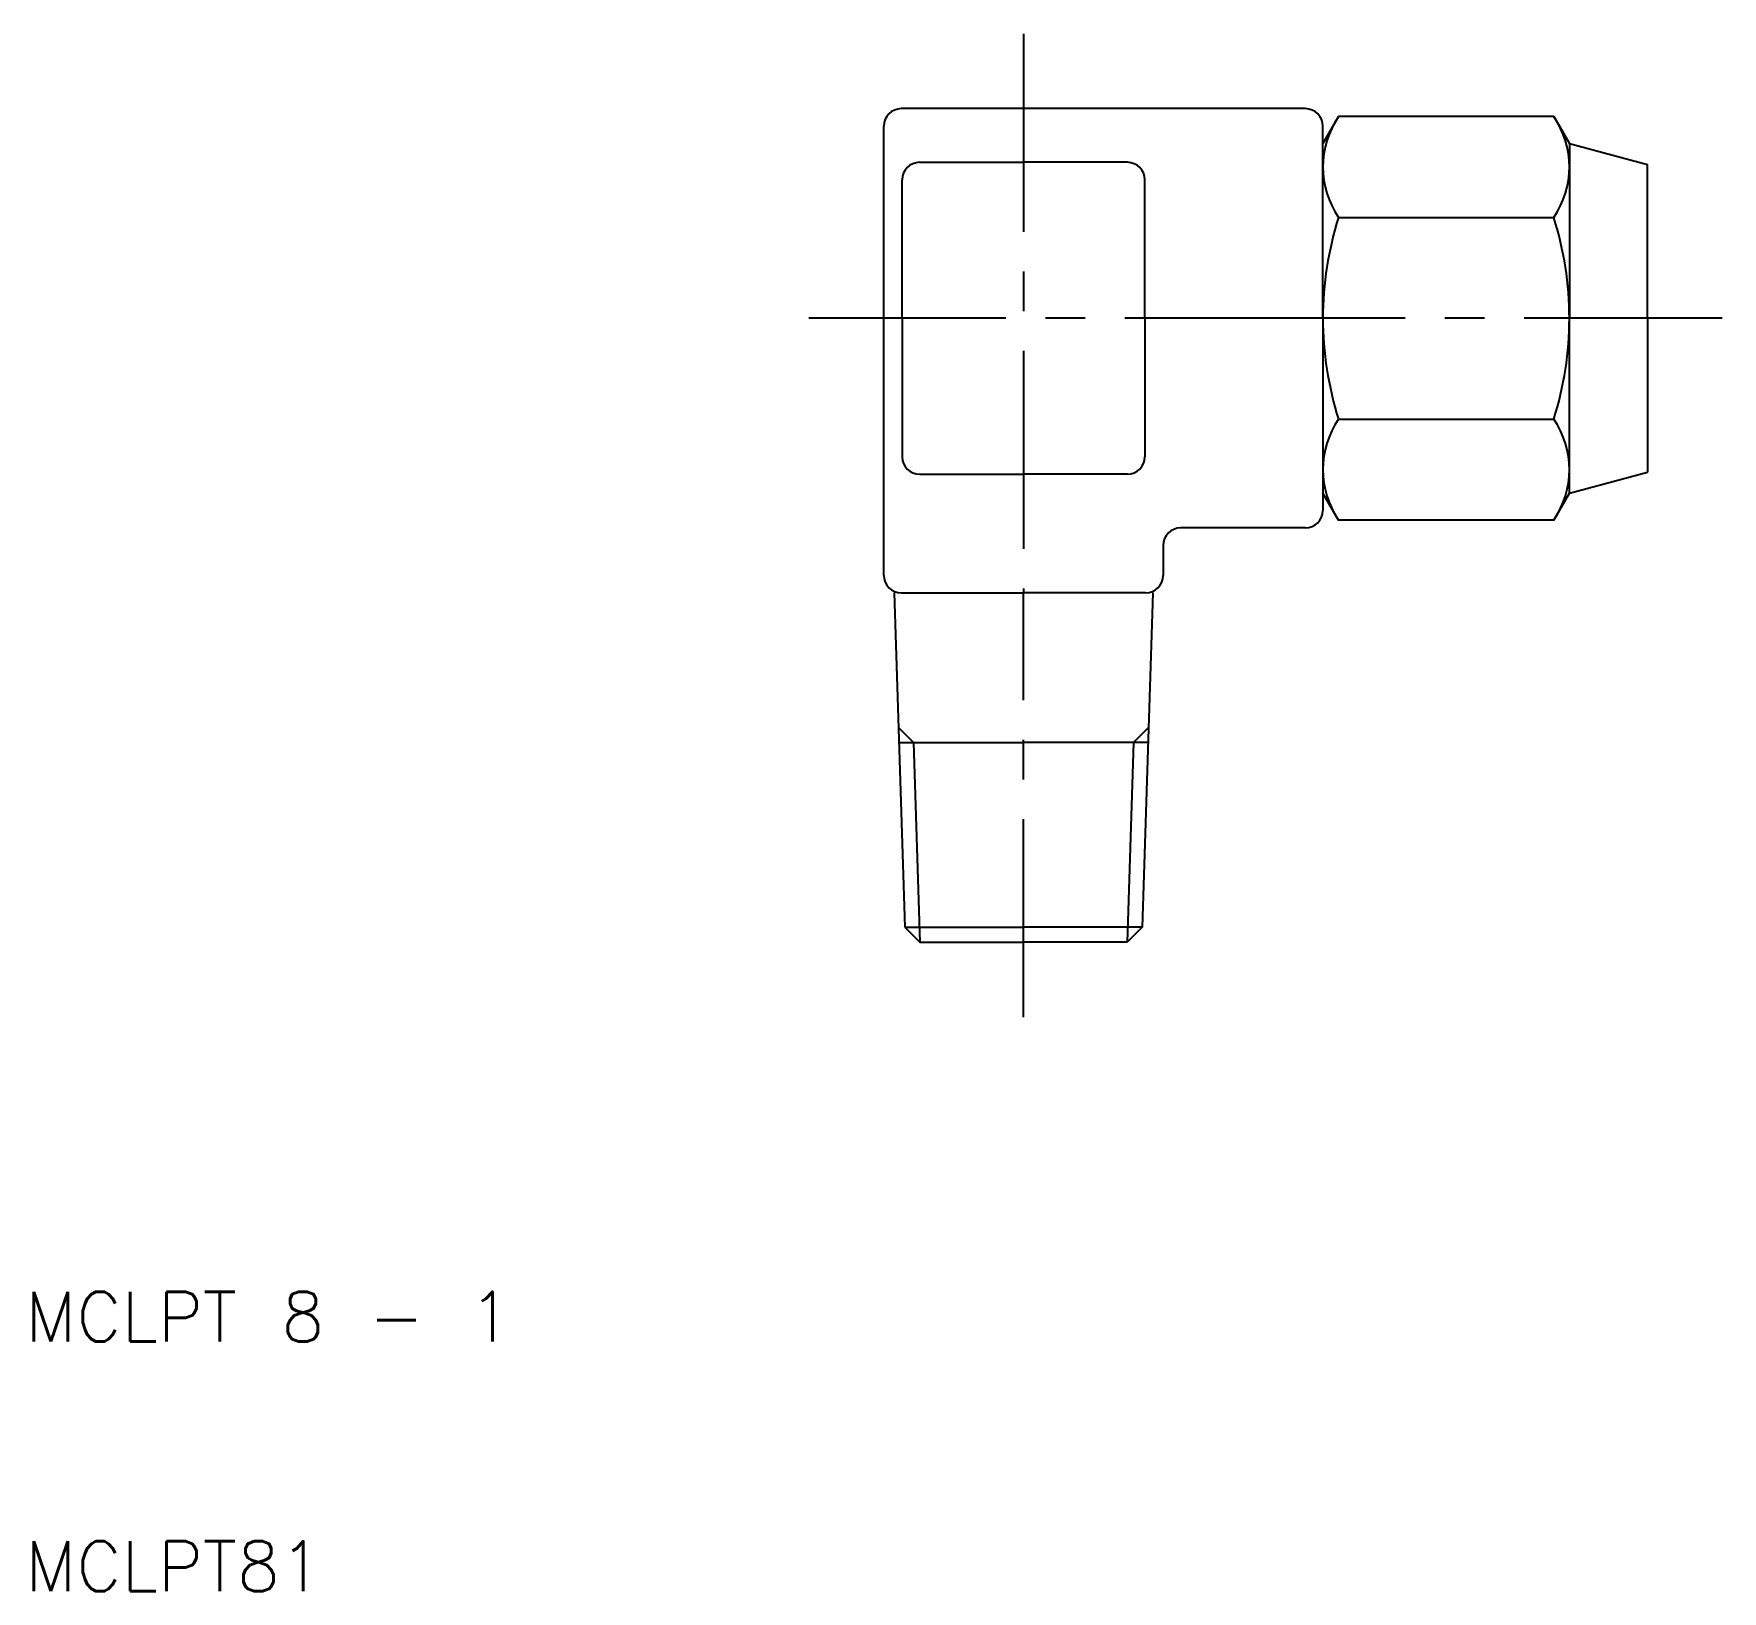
# Model space of a CAD drawing. Extents: x 10.3 to 78, y 10 to 72.4.
import ezdxf

# ---------------------------------------------------------------- set-up
doc = ezdxf.new("R2010")
doc.units = 0
doc.header["$LTSCALE"] = 0.25
doc.linetypes.add('CENTER', pattern=[50.8, 31.75, -6.35, 6.35, -6.35])
doc.layers.get('0').update_dxf_attribs({"linetype": 'CONTINUOUS'})
doc.layers.add('CENTER', color=1, linetype='CENTER')
doc.styles.get("Standard").update_dxf_attribs({"font": 'txt.shx', "bigfont": 'extfont.shx'})

msp = doc.modelspace()

# ---------------------------------------------------------------- linework, layer by layer
for p, q in [((61.3, 69.4), (45.1064, 69.4)), ((62.625215, 69.082904), (62, 68)), ((71.249785, 69.082904), (62.625215, 69.082904)), ((71.249785, 69.082904), (71.875, 68)), ((44.4064, 50.7), (44.4064, 68.7)), ((62, 61), (62, 68.7)), ((71.875, 68), (75, 67.162659)), ((71.875, 68), (71.875, 61)), ((45.836, 67.25), (50, 67.25)), ((54.164, 67.25), (50, 67.25)), ((75, 61), (75, 67.162659)), ((45.136, 61), (45.136, 66.55)), ((54.864, 61), (54.864, 66.55)), ((62.625215, 65.041452), (71.249785, 65.041452)), ((45.136, 61), (45.136, 55.45)), ((54.864, 61), (54.864, 55.45)), ((62, 61), (62, 53.3)), ((71.875, 54), (71.875, 61)), ((75, 61), (75, 54.837341)), ((62.625215, 56.958548), (71.249785, 56.958548)), ((71.875, 54), (75, 54.837341)), ((45.836, 54.75), (50, 54.75)), ((54.164, 54.75), (50, 54.75)), ((62.625215, 52.917096), (62, 54)), ((71.249785, 52.917096), (71.875, 54)), ((71.249785, 52.917096), (62.625215, 52.917096)), ((61.3, 52.6), (56.2936, 52.6)), ((55.5936, 51.9), (55.5936, 50.7)), ((44.822562, 50), (45.241321, 36.599742)), ((45.1064, 50), (50, 50)), ((54.8936, 50), (50, 50)), ((55.177438, 50), (54.758679, 36.599742)), ((45.010062, 44), (50, 44)), ((54.989938, 44), (50, 44)), ((45.241321, 36.599742), (50, 36.599742)), ((45.241321, 36.599742), (45.841063, 36)), ((54.758679, 36.599742), (50, 36.599742)), ((54.758679, 36.599742), (54.158938, 36)), ((45.841063, 36), (50, 36)), ((54.158938, 36), (50, 36))]:
    msp.add_line(p, q)
at = {"color": 3}
for p, q in [((44.991321, 44.599742), (45.591063, 44)), ((45.591063, 44), (45.841063, 36)), ((54.408937, 44), (54.158938, 36)), ((55.008679, 44.599742), (54.408937, 44))]:
    msp.add_line(p, q, dxfattribs=at)
for centre, radius, start, end in [((45.1064, 68.7), 0.7, 90, 180), ((61.3, 68.7), 0.7, 0, 90), ((65.578152, 67.062178), 3.578152, 145.615753, 214.384247), ((68.296848, 67.062178), 3.578152, 325.615753, 34.384247), ((45.836, 66.55), 0.7, 90, 180), ((54.164, 66.55), 0.7, 0, 90), ((75.374785, 61), 13.374785, 162.412046, 180), ((58.500215, 61), 13.374785, 0, 17.587954), ((75.374785, 61), 13.374785, 180, 197.587954), ((58.500215, 61), 13.374785, 342.412046, 0), ((65.578152, 54.937822), 3.578152, 145.615753, 214.384247), ((68.296848, 54.937822), 3.578152, 325.615753, 34.384247), ((45.836, 55.45), 0.7, 180, 270), ((54.164, 55.45), 0.7, 270, 0), ((61.3, 53.3), 0.7, 270, 0), ((56.2936, 51.9), 0.7, 90, 180), ((45.1064, 50.7), 0.7, 180, 270), ((54.8936, 50.7), 0.7, 270, 0)]:
    msp.add_arc(centre, radius, start, end)
at = {"layer": 'CENTER', "color": 1, "linetype": 'CENTER'}
for p, q in [((50, 72.4), (50, 50)), ((62, 61), (41.4064, 61)), ((78, 61), (62, 61)), ((50, 33), (50, 50))]:
    msp.add_line(p, q, dxfattribs=at)

# ---------------------------------------------------------------- texts
for s, p in [('MCLPT 8 - 1', (10, 20)), ('MCLPT81', (10, 10))]:
    msp.add_text(s, height=2).set_placement(p)

doc.saveas('drawing.dxf')
